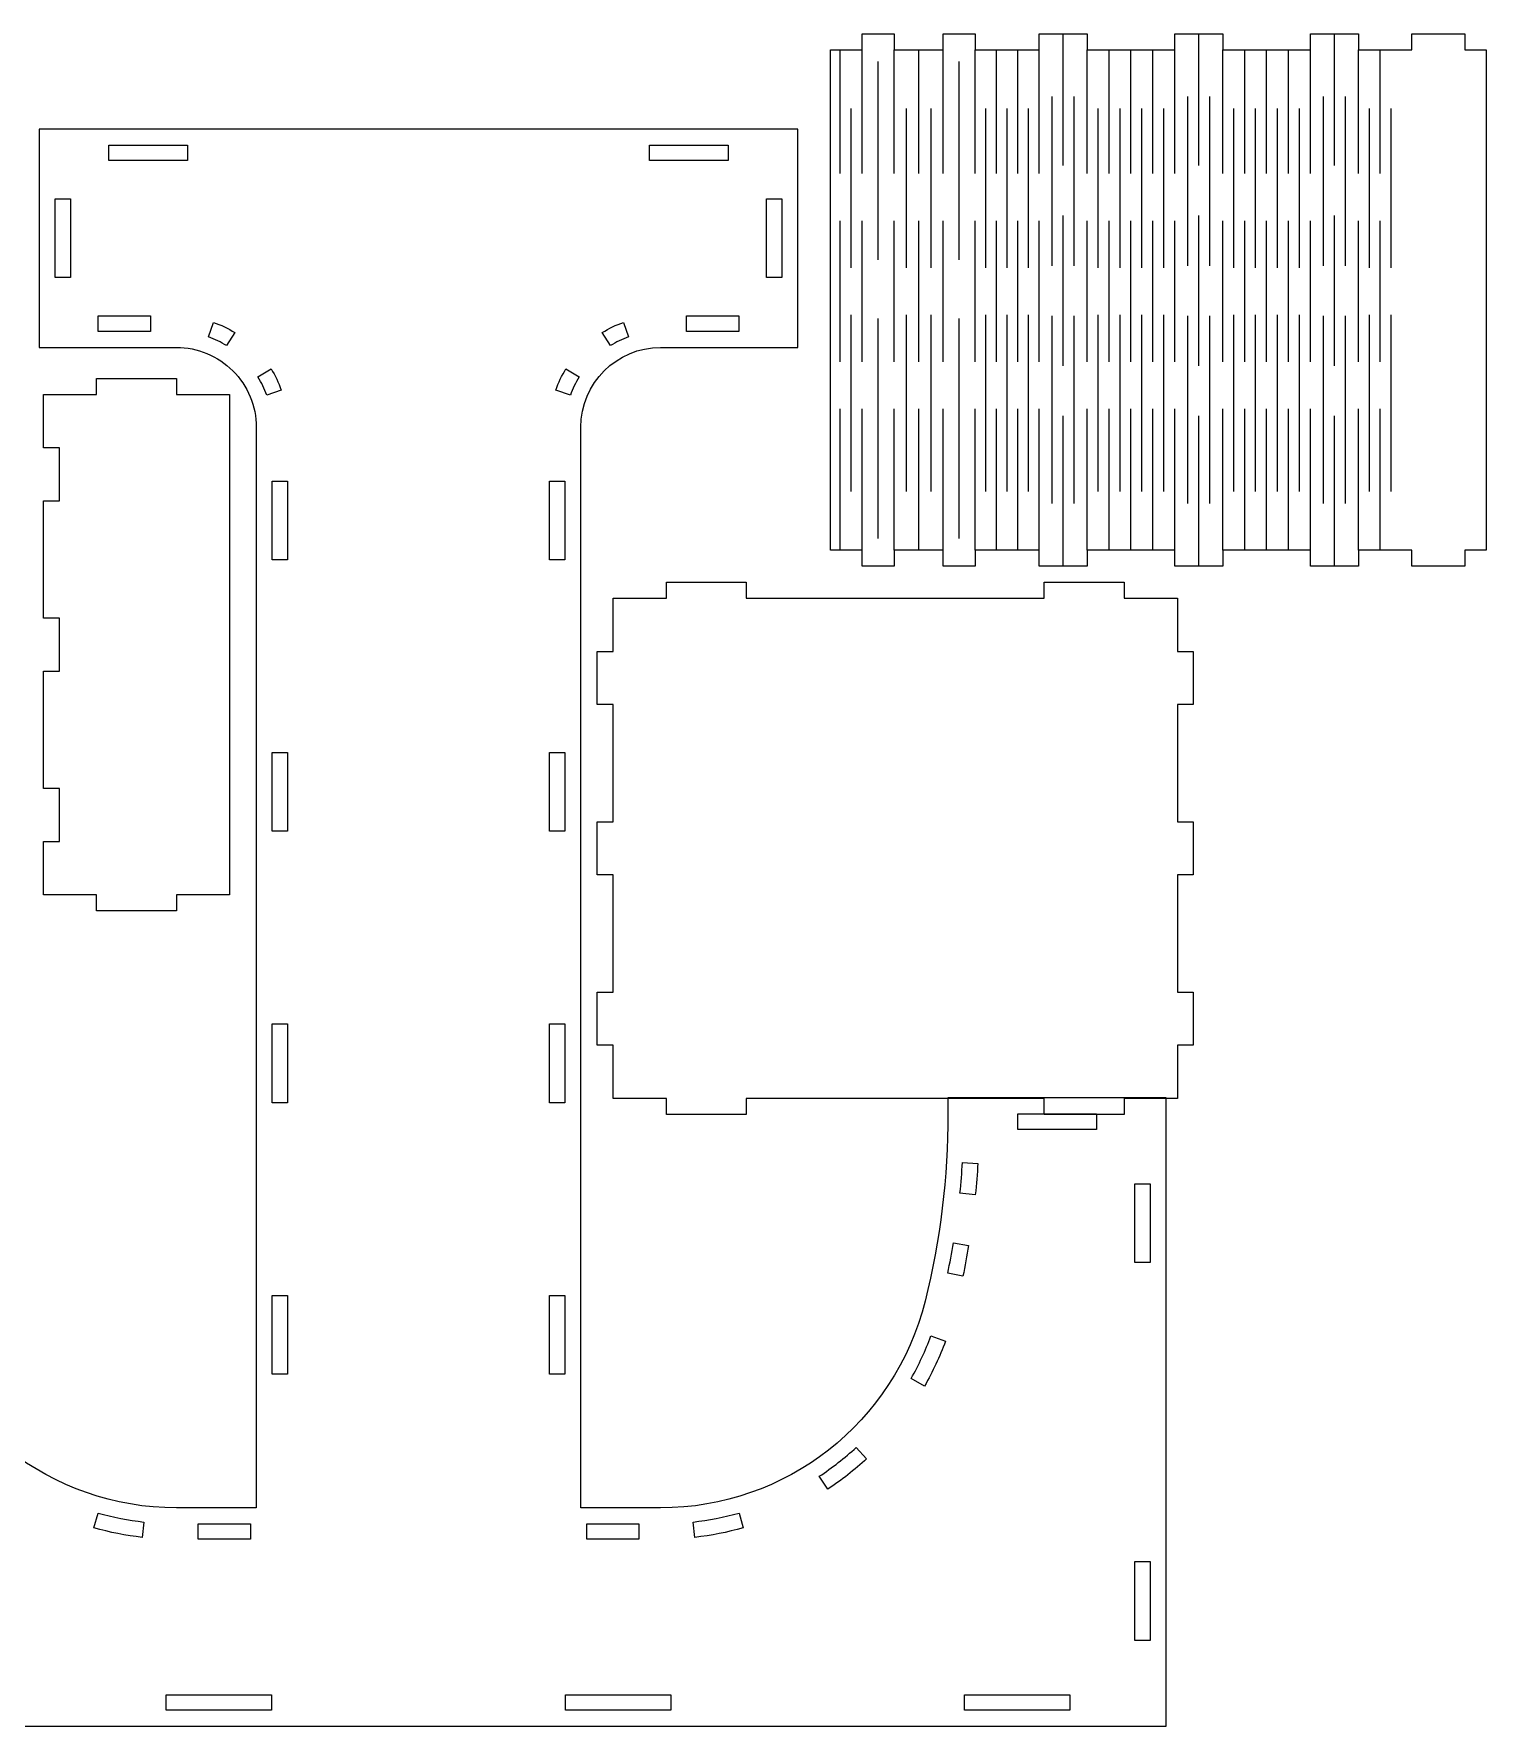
# Model space of a CAD drawing. Header units: millimetres. Extents: x -278 to 278, y -617 to 617.
# Drawn here: x 4.9 to 277.9, y -411.4 to -93.5 of the extents above; entities that cross this region are included whole.
import ezdxf

# ---------------------------------------------------------------- set-up
doc = ezdxf.new("R2010")
doc.units = ezdxf.units.MM
doc.header["$MEASUREMENT"] = 0
doc.layers.add('Camada 1', color=7, linetype='Continuous')

msp = doc.modelspace()

# ---------------------------------------------------------------- linework, layer by layer
at = {"layer": 'Camada 1', "color": 250, "lineweight": 20}
for points, knots in [([(277.8636, -190.4961), (277.8636, -190.4961), (277.8636, -96.4961), (277.8636, -96.4961), (277.8636, -96.4961), (277.8636, -96.4961), (273.8636, -96.4961), (273.8636, -96.4961), (273.8636, -96.4961), (273.8636, -96.4961), (273.8636, -93.4961), (273.8636, -93.4961), (273.8636, -93.4961), (273.8636, -93.4961), (263.8636, -93.4961), (263.8636, -93.4961), (263.8636, -93.4961), (263.8636, -93.4961), (263.8636, -96.4961), (263.8636, -96.4961), (263.8636, -96.4961), (263.8636, -96.4961), (253.855, -96.4961), (253.855, -96.4961), (253.855, -96.4961), (253.855, -96.4961), (253.855, -93.4961), (253.855, -93.4961), (253.855, -93.4961), (253.855, -93.4961), (244.8363, -93.4961), (244.8363, -93.4961), (244.8363, -93.4961), (244.8363, -93.4961), (244.8363, -96.4961), (244.8363, -96.4961), (244.8363, -96.4961), (244.8363, -96.4961), (228.367, -96.4961), (228.367, -96.4961), (228.367, -96.4961), (228.367, -96.4961), (228.367, -93.4961), (228.367, -93.4961), (228.367, -93.4961), (228.367, -93.4961), (219.3483, -93.4961), (219.3483, -93.4961), (219.3483, -93.4961), (219.3483, -93.4961), (219.3483, -96.4961), (219.3483, -96.4961), (219.3483, -96.4961), (219.3483, -96.4961), (202.879, -96.4961), (202.879, -96.4961), (202.879, -96.4961), (202.879, -96.4961), (202.879, -93.4961), (202.879, -93.4961), (202.879, -93.4961), (202.879, -93.4961), (193.8603, -93.4961), (193.8603, -93.4961), (193.8603, -93.4961), (193.8603, -93.4961), (193.8603, -96.4961), (193.8603, -96.4961), (193.8603, -96.4961), (193.8603, -96.4961), (181.8444, -96.4961), (181.8444, -96.4961), (181.8444, -96.4961), (181.8444, -96.4961), (181.8444, -93.4961), (181.8444, -93.4961), (181.8444, -93.4961), (181.8444, -93.4961), (175.8419, -93.4961), (175.8419, -93.4961), (175.8419, -93.4961), (175.8419, -93.4961), (175.8419, -96.4961), (175.8419, -96.4961), (175.8419, -96.4961), (175.8419, -96.4961), (166.6261, -96.4961), (166.6261, -96.4961), (166.6261, -96.4961), (166.6261, -96.4961), (166.6261, -93.4961), (166.6261, -93.4961), (166.6261, -93.4961), (166.6261, -93.4961), (160.6237, -93.4961), (160.6237, -93.4961), (160.6237, -93.4961), (160.6237, -93.4961), (160.6237, -96.4961), (160.6237, -96.4961), (160.6237, -96.4961), (160.6237, -96.4961), (154.6164, -96.4961), (154.6164, -96.4961), (154.6164, -96.4961), (154.6164, -96.4961), (154.6164, -190.4961), (154.6164, -190.4961), (154.6164, -190.4961), (154.6164, -190.4961), (160.6237, -190.4961), (160.6237, -190.4961), (160.6237, -190.4961), (160.6237, -190.4961), (160.6237, -193.4961), (160.6237, -193.4961), (160.6237, -193.4961), (160.6237, -193.4961), (166.6261, -193.4961), (166.6261, -193.4961), (166.6261, -193.4961), (166.6261, -193.4961), (166.6261, -190.4961), (166.6261, -190.4961), (166.6261, -190.4961), (166.6261, -190.4961), (175.8419, -190.4961), (175.8419, -190.4961), (175.8419, -190.4961), (175.8419, -190.4961), (175.8419, -193.4961), (175.8419, -193.4961), (175.8419, -193.4961), (175.8419, -193.4961), (181.8444, -193.4961), (181.8444, -193.4961), (181.8444, -193.4961), (181.8444, -193.4961), (181.8444, -190.4961), (181.8444, -190.4961), (181.8444, -190.4961), (181.8444, -190.4961), (193.8603, -190.4961), (193.8603, -190.4961), (193.8603, -190.4961), (193.8603, -190.4961), (193.8603, -193.4961), (193.8603, -193.4961), (193.8603, -193.4961), (193.8603, -193.4961), (202.879, -193.4961), (202.879, -193.4961), (202.879, -193.4961), (202.879, -193.4961), (202.879, -190.4961), (202.879, -190.4961), (202.879, -190.4961), (202.879, -190.4961), (219.3483, -190.4961), (219.3483, -190.4961), (219.3483, -190.4961), (219.3483, -190.4961), (219.3483, -193.4961), (219.3483, -193.4961), (219.3483, -193.4961), (219.3483, -193.4961), (228.367, -193.4961), (228.367, -193.4961), (228.367, -193.4961), (228.367, -193.4961), (228.367, -190.4961), (228.367, -190.4961), (228.367, -190.4961), (228.367, -190.4961), (244.8363, -190.4961), (244.8363, -190.4961), (244.8363, -190.4961), (244.8363, -190.4961), (244.8363, -193.4961), (244.8363, -193.4961), (244.8363, -193.4961), (244.8363, -193.4961), (253.855, -193.4961), (253.855, -193.4961), (253.855, -193.4961), (253.855, -193.4961), (253.855, -190.4961), (253.855, -190.4961), (253.855, -190.4961), (253.855, -190.4961), (263.8636, -190.4961), (263.8636, -190.4961), (263.8636, -190.4961), (263.8636, -190.4961), (263.8636, -193.4961), (263.8636, -193.4961), (263.8636, -193.4961), (263.8636, -193.4961), (273.8636, -193.4961), (273.8636, -193.4961), (273.8636, -193.4961), (273.8636, -193.4961), (273.8636, -190.4961), (273.8636, -190.4961), (273.8636, -190.4961), (273.8636, -190.4961), (277.8636, -190.4961), (277.8636, -190.4961)], [0, 0, 0, 0, 0.01886792, 0.01886792, 0.01886792, 0.01886792, 0.03773585, 0.03773585, 0.03773585, 0.03773585, 0.05660377, 0.05660377, 0.05660377, 0.05660377, 0.0754717, 0.0754717, 0.0754717, 0.0754717, 0.09433962, 0.09433962, 0.09433962, 0.09433962, 0.11320755, 0.11320755, 0.11320755, 0.11320755, 0.13207547, 0.13207547, 0.13207547, 0.13207547, 0.1509434, 0.1509434, 0.1509434, 0.1509434, 0.16981132, 0.16981132, 0.16981132, 0.16981132, 0.18867925, 0.18867925, 0.18867925, 0.18867925, 0.20754717, 0.20754717, 0.20754717, 0.20754717, 0.22641509, 0.22641509, 0.22641509, 0.22641509, 0.24528302, 0.24528302, 0.24528302, 0.24528302, 0.26415094, 0.26415094, 0.26415094, 0.26415094, 0.28301887, 0.28301887, 0.28301887, 0.28301887, 0.30188679, 0.30188679, 0.30188679, 0.30188679, 0.32075472, 0.32075472, 0.32075472, 0.32075472, 0.33962264, 0.33962264, 0.33962264, 0.33962264, 0.35849057, 0.35849057, 0.35849057, 0.35849057, 0.37735849, 0.37735849, 0.37735849, 0.37735849, 0.39622642, 0.39622642, 0.39622642, 0.39622642, 0.41509434, 0.41509434, 0.41509434, 0.41509434, 0.43396226, 0.43396226, 0.43396226, 0.43396226, 0.45283019, 0.45283019, 0.45283019, 0.45283019, 0.47169811, 0.47169811, 0.47169811, 0.47169811, 0.49056604, 0.49056604, 0.49056604, 0.49056604, 0.50943396, 0.50943396, 0.50943396, 0.50943396, 0.52830189, 0.52830189, 0.52830189, 0.52830189, 0.54716981, 0.54716981, 0.54716981, 0.54716981, 0.56603774, 0.56603774, 0.56603774, 0.56603774, 0.58490566, 0.58490566, 0.58490566, 0.58490566, 0.60377358, 0.60377358, 0.60377358, 0.60377358, 0.62264151, 0.62264151, 0.62264151, 0.62264151, 0.64150943, 0.64150943, 0.64150943, 0.64150943, 0.66037736, 0.66037736, 0.66037736, 0.66037736, 0.67924528, 0.67924528, 0.67924528, 0.67924528, 0.69811321, 0.69811321, 0.69811321, 0.69811321, 0.71698113, 0.71698113, 0.71698113, 0.71698113, 0.73584906, 0.73584906, 0.73584906, 0.73584906, 0.75471698, 0.75471698, 0.75471698, 0.75471698, 0.77358491, 0.77358491, 0.77358491, 0.77358491, 0.79245283, 0.79245283, 0.79245283, 0.79245283, 0.81132075, 0.81132075, 0.81132075, 0.81132075, 0.83018868, 0.83018868, 0.83018868, 0.83018868, 0.8490566, 0.8490566, 0.8490566, 0.8490566, 0.86792453, 0.86792453, 0.86792453, 0.86792453, 0.88679245, 0.88679245, 0.88679245, 0.88679245, 0.90566038, 0.90566038, 0.90566038, 0.90566038, 0.9245283, 0.9245283, 0.9245283, 0.9245283, 0.94339623, 0.94339623, 0.94339623, 0.94339623, 0.96226415, 0.96226415, 0.96226415, 0.96226415, 1, 1, 1, 1]), ([(107.7264, -370.3961), (107.7264, -370.3961), (122.7264, -370.3961), (122.7264, -370.3961), (122.7264, -370.3961), (146.251, -370.3961), (166.7493, -354.3693), (172.4241, -331.5394), (172.4241, -331.5394), (175.28, -320.0501), (176.7264, -308.235), (176.7264, -296.3961), (176.7264, -296.3961), (176.7264, -296.3961), (176.7264, -293.3961), (176.7264, -293.3961), (176.7264, -293.3961), (176.7264, -293.3961), (217.7264, -293.3961), (217.7264, -293.3961), (217.7264, -293.3961), (217.7264, -293.3961), (217.7264, -411.3961), (217.7264, -411.3961), (217.7264, -411.3961), (217.7264, -411.3961), (-63.2736, -411.3961), (-63.2736, -411.3961), (-63.2736, -411.3961), (-63.2736, -411.3961), (-63.2736, -293.3961), (-63.2736, -293.3961), (-63.2736, -293.3961), (-63.2736, -293.3961), (-22.2736, -293.3961), (-22.2736, -293.3961), (-22.2736, -293.3961), (-22.2736, -293.3961), (-22.2736, -296.3961), (-22.2736, -296.3961), (-22.2736, -296.3961), (-22.2736, -308.235), (-20.8272, -320.0501), (-17.9713, -331.5394), (-17.9713, -331.5394), (-12.2965, -354.3693), (8.2018, -370.3961), (31.7264, -370.3961), (31.7264, -370.3961), (31.7264, -370.3961), (46.7264, -370.3961), (46.7264, -370.3961), (46.7264, -370.3961), (46.7264, -370.3961), (46.7264, -167.3961), (46.7264, -167.3961), (46.7264, -167.3961), (46.7264, -163.418), (45.1459, -159.6025), (42.333, -156.7895), (42.333, -156.7895), (39.52, -153.9766), (35.7045, -152.3961), (31.7264, -152.3961), (31.7264, -152.3961), (31.7264, -152.3961), (5.9364, -152.3961), (5.9364, -152.3961), (5.9364, -152.3961), (5.9364, -152.3961), (5.9364, -111.3961), (5.9364, -111.3961), (5.9364, -111.3961), (5.9364, -111.3961), (148.5164, -111.3961), (148.5164, -111.3961), (148.5164, -111.3961), (148.5164, -111.3961), (148.5164, -152.3961), (148.5164, -152.3961), (148.5164, -152.3961), (148.5164, -152.3961), (122.7264, -152.3961), (122.7264, -152.3961), (122.7264, -152.3961), (114.4412, -152.3961), (107.7264, -159.1108), (107.7264, -167.396), (107.7264, -167.396), (107.7264, -167.396), (107.7264, -370.3961), (107.7264, -370.3961)], [0, 0, 0, 0, 0.04166667, 0.04166667, 0.04166667, 0.04166667, 0.08333333, 0.08333333, 0.08333333, 0.08333333, 0.125, 0.125, 0.125, 0.125, 0.16666667, 0.16666667, 0.16666667, 0.16666667, 0.20833333, 0.20833333, 0.20833333, 0.20833333, 0.25, 0.25, 0.25, 0.25, 0.29166667, 0.29166667, 0.29166667, 0.29166667, 0.33333333, 0.33333333, 0.33333333, 0.33333333, 0.375, 0.375, 0.375, 0.375, 0.41666667, 0.41666667, 0.41666667, 0.41666667, 0.45833333, 0.45833333, 0.45833333, 0.45833333, 0.5, 0.5, 0.5, 0.5, 0.54166667, 0.54166667, 0.54166667, 0.54166667, 0.58333333, 0.58333333, 0.58333333, 0.58333333, 0.625, 0.625, 0.625, 0.625, 0.66666667, 0.66666667, 0.66666667, 0.66666667, 0.70833333, 0.70833333, 0.70833333, 0.70833333, 0.75, 0.75, 0.75, 0.75, 0.79166667, 0.79166667, 0.79166667, 0.79166667, 0.83333333, 0.83333333, 0.83333333, 0.83333333, 0.875, 0.875, 0.875, 0.875, 0.91666667, 0.91666667, 0.91666667, 0.91666667, 1, 1, 1, 1]), ([(19.0364, -114.3961), (19.0364, -114.3961), (19.0364, -117.2961), (19.0364, -117.2961), (19.0364, -117.2961), (19.0364, -117.2961), (33.8364, -117.2961), (33.8364, -117.2961), (33.8364, -117.2961), (33.8364, -117.2961), (33.8364, -114.3961), (33.8364, -114.3961), (33.8364, -114.3961), (33.8364, -114.3961), (19.0364, -114.3961), (19.0364, -114.3961)], [0, 0, 0, 0, 0.2, 0.2, 0.2, 0.2, 0.4, 0.4, 0.4, 0.4, 0.6, 0.6, 0.6, 0.6, 1, 1, 1, 1]), ([(120.6164, -114.3961), (120.6164, -114.3961), (120.6164, -117.2961), (120.6164, -117.2961), (120.6164, -117.2961), (120.6164, -117.2961), (135.4164, -117.2961), (135.4164, -117.2961), (135.4164, -117.2961), (135.4164, -117.2961), (135.4164, -114.3961), (135.4164, -114.3961), (135.4164, -114.3961), (135.4164, -114.3961), (120.6164, -114.3961), (120.6164, -114.3961)], [0, 0, 0, 0, 0.2, 0.2, 0.2, 0.2, 0.4, 0.4, 0.4, 0.4, 0.6, 0.6, 0.6, 0.6, 1, 1, 1, 1]), ([(11.8364, -139.2961), (11.8364, -139.2961), (11.8364, -124.4961), (11.8364, -124.4961), (11.8364, -124.4961), (11.8364, -124.4961), (8.9364, -124.4961), (8.9364, -124.4961), (8.9364, -124.4961), (8.9364, -124.4961), (8.9364, -139.2961), (8.9364, -139.2961), (8.9364, -139.2961), (8.9364, -139.2961), (11.8364, -139.2961), (11.8364, -139.2961)], [0, 0, 0, 0, 0.2, 0.2, 0.2, 0.2, 0.4, 0.4, 0.4, 0.4, 0.6, 0.6, 0.6, 0.6, 1, 1, 1, 1]), ([(145.5164, -124.4961), (145.5164, -124.4961), (142.6164, -124.4961), (142.6164, -124.4961), (142.6164, -124.4961), (142.6164, -124.4961), (142.6164, -139.2961), (142.6164, -139.2961), (142.6164, -139.2961), (142.6164, -139.2961), (145.5164, -139.2961), (145.5164, -139.2961), (145.5164, -139.2961), (145.5164, -139.2961), (145.5164, -124.4961), (145.5164, -124.4961)], [0, 0, 0, 0, 0.2, 0.2, 0.2, 0.2, 0.4, 0.4, 0.4, 0.4, 0.6, 0.6, 0.6, 0.6, 1, 1, 1, 1]), ([(26.841, -149.3961), (26.841, -149.3961), (26.841, -146.4961), (26.841, -146.4961), (26.841, -146.4961), (26.841, -146.4961), (17.041, -146.4961), (17.041, -146.4961), (17.041, -146.4961), (17.041, -146.4961), (17.041, -149.3961), (17.041, -149.3961), (17.041, -149.3961), (17.041, -149.3961), (26.841, -149.3961), (26.841, -149.3961)], [0, 0, 0, 0, 0.2, 0.2, 0.2, 0.2, 0.4, 0.4, 0.4, 0.4, 0.6, 0.6, 0.6, 0.6, 1, 1, 1, 1]), ([(41.1657, -152.0697), (41.1657, -152.0697), (42.7003, -149.6089), (42.7003, -149.6089), (42.7003, -149.6089), (41.4362, -148.829), (40.0905, -148.1852), (38.69, -147.6903), (38.69, -147.6903), (38.69, -147.6903), (37.7368, -150.4295), (37.7368, -150.4295), (37.7368, -150.4295), (38.9328, -150.8532), (40.0824, -151.4026), (41.1657, -152.0697)], [0, 0, 0, 0, 0.2, 0.2, 0.2, 0.2, 0.4, 0.4, 0.4, 0.4, 0.6, 0.6, 0.6, 0.6, 1, 1, 1, 1]), ([(116.7147, -150.4258), (116.7147, -150.4258), (115.7628, -147.6903), (115.7628, -147.6903), (115.7628, -147.6903), (114.3623, -148.1852), (113.0166, -148.829), (111.7525, -149.6089), (111.7525, -149.6089), (111.7525, -149.6089), (113.2863, -152.0685), (113.2863, -152.0685), (113.2863, -152.0685), (114.3595, -151.4062), (115.5075, -150.8535), (116.7147, -150.4258)], [0, 0, 0, 0, 0.2, 0.2, 0.2, 0.2, 0.4, 0.4, 0.4, 0.4, 0.6, 0.6, 0.6, 0.6, 1, 1, 1, 1]), ([(137.4118, -149.3961), (137.4118, -149.3961), (137.4118, -146.4961), (137.4118, -146.4961), (137.4118, -146.4961), (137.4118, -146.4961), (127.6118, -146.4961), (127.6118, -146.4961), (127.6118, -146.4961), (127.6118, -146.4961), (127.6118, -149.3961), (127.6118, -149.3961), (127.6118, -149.3961), (127.6118, -149.3961), (137.4118, -149.3961), (137.4118, -149.3961)], [0, 0, 0, 0, 0.2, 0.2, 0.2, 0.2, 0.4, 0.4, 0.4, 0.4, 0.6, 0.6, 0.6, 0.6, 1, 1, 1, 1]), ([(6.731, -255.2323), (6.731, -255.2323), (16.731, -255.2323), (16.731, -255.2323), (16.731, -255.2323), (16.731, -255.2323), (16.731, -258.2323), (16.731, -258.2323), (16.731, -258.2323), (16.731, -258.2323), (31.731, -258.2323), (31.731, -258.2323), (31.731, -258.2323), (31.731, -258.2323), (31.731, -255.2323), (31.731, -255.2323), (31.731, -255.2323), (31.731, -255.2323), (41.731, -255.2323), (41.731, -255.2323), (41.731, -255.2323), (41.731, -224.0012), (41.731, -192.4634), (41.731, -161.2323), (41.731, -161.2323), (41.731, -161.2323), (31.731, -161.2323), (31.731, -161.2323), (31.731, -161.2323), (31.731, -161.2323), (31.731, -158.2323), (31.731, -158.2323), (31.731, -158.2323), (31.731, -158.2323), (16.731, -158.2323), (16.731, -158.2323), (16.731, -158.2323), (16.731, -158.2323), (16.731, -161.2323), (16.731, -161.2323), (16.731, -161.2323), (16.731, -161.2323), (6.731, -161.2323), (6.731, -161.2323), (6.731, -161.2323), (6.731, -161.2323), (6.731, -171.2323), (6.731, -171.2323), (6.731, -171.2323), (6.731, -171.2323), (9.731, -171.2323), (9.731, -171.2323), (9.731, -171.2323), (9.731, -171.2323), (9.731, -181.2323), (9.731, -181.2323), (9.731, -181.2323), (9.731, -181.2323), (6.731, -181.2323), (6.731, -181.2323), (6.731, -181.2323), (6.731, -181.2323), (6.731, -203.2323), (6.731, -203.2323), (6.731, -203.2323), (6.731, -203.2323), (9.731, -203.2323), (9.731, -203.2323), (9.731, -203.2323), (9.731, -203.2323), (9.731, -213.2323), (9.731, -213.2323), (9.731, -213.2323), (9.731, -213.2323), (6.731, -213.2323), (6.731, -213.2323), (6.731, -213.2323), (6.731, -213.2323), (6.731, -235.2323), (6.731, -235.2323), (6.731, -235.2323), (6.731, -235.2323), (9.731, -235.2323), (9.731, -235.2323), (9.731, -235.2323), (9.731, -235.2323), (9.731, -245.2323), (9.731, -245.2323), (9.731, -245.2323), (9.731, -245.2323), (6.731, -245.2323), (6.731, -245.2323), (6.731, -245.2323), (6.731, -245.2323), (6.731, -255.2323), (6.731, -255.2323)], [0, 0, 0, 0, 0.04, 0.04, 0.04, 0.04, 0.08, 0.08, 0.08, 0.08, 0.12, 0.12, 0.12, 0.12, 0.16, 0.16, 0.16, 0.16, 0.2, 0.2, 0.2, 0.2, 0.24, 0.24, 0.24, 0.24, 0.28, 0.28, 0.28, 0.28, 0.32, 0.32, 0.32, 0.32, 0.36, 0.36, 0.36, 0.36, 0.4, 0.4, 0.4, 0.4, 0.44, 0.44, 0.44, 0.44, 0.48, 0.48, 0.48, 0.48, 0.52, 0.52, 0.52, 0.52, 0.56, 0.56, 0.56, 0.56, 0.6, 0.6, 0.6, 0.6, 0.64, 0.64, 0.64, 0.64, 0.68, 0.68, 0.68, 0.68, 0.72, 0.72, 0.72, 0.72, 0.76, 0.76, 0.76, 0.76, 0.8, 0.8, 0.8, 0.8, 0.84, 0.84, 0.84, 0.84, 0.88, 0.88, 0.88, 0.88, 0.92, 0.92, 0.92, 0.92, 1, 1, 1, 1]), ([(48.693, -161.3857), (48.693, -161.3857), (51.4322, -160.4325), (51.4322, -160.4325), (51.4322, -160.4325), (50.9373, -159.032), (50.2935, -157.6863), (49.5136, -156.4222), (49.5136, -156.4222), (49.5136, -156.4222), (47.0528, -157.9568), (47.0528, -157.9568), (47.0528, -157.9568), (47.7199, -159.0401), (48.2693, -160.1897), (48.693, -161.3857)], [0, 0, 0, 0, 0.2, 0.2, 0.2, 0.2, 0.4, 0.4, 0.4, 0.4, 0.6, 0.6, 0.6, 0.6, 1, 1, 1, 1]), ([(107.3988, -157.956), (107.3988, -157.956), (104.9392, -156.4222), (104.9392, -156.4222), (104.9392, -156.4222), (104.1593, -157.6863), (103.5155, -159.032), (103.0206, -160.4325), (103.0206, -160.4325), (103.0206, -160.4325), (105.7562, -161.3845), (105.7562, -161.3845), (105.7562, -161.3845), (106.1841, -160.1774), (106.7364, -159.0291), (107.3988, -157.956)], [0, 0, 0, 0, 0.2, 0.2, 0.2, 0.2, 0.4, 0.4, 0.4, 0.4, 0.6, 0.6, 0.6, 0.6, 1, 1, 1, 1]), ([(49.7264, -192.2961), (49.7264, -192.2961), (52.6264, -192.2961), (52.6264, -192.2961), (52.6264, -192.2961), (52.6264, -192.2961), (52.6264, -177.4961), (52.6264, -177.4961), (52.6264, -177.4961), (52.6264, -177.4961), (49.7264, -177.4961), (49.7264, -177.4961), (49.7264, -177.4961), (49.7264, -177.4961), (49.7264, -192.2961), (49.7264, -192.2961)], [0, 0, 0, 0, 0.2, 0.2, 0.2, 0.2, 0.4, 0.4, 0.4, 0.4, 0.6, 0.6, 0.6, 0.6, 1, 1, 1, 1]), ([(104.7264, -177.4961), (104.7264, -177.4961), (101.8264, -177.4961), (101.8264, -177.4961), (101.8264, -177.4961), (101.8264, -177.4961), (101.8264, -192.2961), (101.8264, -192.2961), (101.8264, -192.2961), (101.8264, -192.2961), (104.7264, -192.2961), (104.7264, -192.2961), (104.7264, -192.2961), (104.7264, -192.2961), (104.7264, -177.4961), (104.7264, -177.4961)], [0, 0, 0, 0, 0.2, 0.2, 0.2, 0.2, 0.4, 0.4, 0.4, 0.4, 0.6, 0.6, 0.6, 0.6, 1, 1, 1, 1]), ([(219.8264, -273.4961), (219.8264, -273.4961), (219.8264, -251.4961), (219.8264, -251.4961), (219.8264, -251.4961), (219.8264, -251.4961), (222.8264, -251.4961), (222.8264, -251.4961), (222.8264, -251.4961), (222.8264, -251.4961), (222.8264, -241.4961), (222.8264, -241.4961), (222.8264, -241.4961), (222.8264, -241.4961), (219.8264, -241.4961), (219.8264, -241.4961), (219.8264, -241.4961), (219.8264, -241.4961), (219.8264, -219.4961), (219.8264, -219.4961), (219.8264, -219.4961), (219.8264, -219.4961), (222.8264, -219.4961), (222.8264, -219.4961), (222.8264, -219.4961), (222.8264, -219.4961), (222.8264, -209.4961), (222.8264, -209.4961), (222.8264, -209.4961), (222.8264, -209.4961), (219.8264, -209.4961), (219.8264, -209.4961), (219.8264, -209.4961), (219.8264, -209.4961), (219.8264, -199.4961), (219.8264, -199.4961), (219.8264, -199.4961), (219.8264, -199.4961), (209.8264, -199.4961), (209.8264, -199.4961), (209.8264, -199.4961), (209.8264, -199.4961), (209.8264, -196.4961), (209.8264, -196.4961), (209.8264, -196.4961), (209.8264, -196.4961), (194.8264, -196.4961), (194.8264, -196.4961), (194.8264, -196.4961), (194.8264, -196.4961), (194.8264, -199.4961), (194.8264, -199.4961), (194.8264, -199.4961), (194.8264, -199.4961), (138.8264, -199.4961), (138.8264, -199.4961), (138.8264, -199.4961), (138.8264, -199.4961), (138.8264, -196.4961), (138.8264, -196.4961), (138.8264, -196.4961), (138.8264, -196.4961), (123.8264, -196.4961), (123.8264, -196.4961), (123.8264, -196.4961), (123.8264, -196.4961), (123.8264, -199.4961), (123.8264, -199.4961), (123.8264, -199.4961), (123.8264, -199.4961), (113.8264, -199.4961), (113.8264, -199.4961), (113.8264, -199.4961), (113.8264, -199.4961), (113.8264, -209.4961), (113.8264, -209.4961), (113.8264, -209.4961), (113.8264, -209.4961), (110.8264, -209.4961), (110.8264, -209.4961), (110.8264, -209.4961), (110.8264, -209.4961), (110.8264, -219.4961), (110.8264, -219.4961), (110.8264, -219.4961), (110.8264, -219.4961), (113.8264, -219.4961), (113.8264, -219.4961), (113.8264, -219.4961), (113.8264, -219.4961), (113.8264, -241.4961), (113.8264, -241.4961), (113.8264, -241.4961), (113.8264, -241.4961), (110.8264, -241.4961), (110.8264, -241.4961), (110.8264, -241.4961), (110.8264, -241.4961), (110.8264, -251.4961), (110.8264, -251.4961), (110.8264, -251.4961), (110.8264, -251.4961), (113.8264, -251.4961), (113.8264, -251.4961), (113.8264, -251.4961), (113.8264, -251.4961), (113.8264, -273.4961), (113.8264, -273.4961), (113.8264, -273.4961), (113.8264, -273.4961), (110.8264, -273.4961), (110.8264, -273.4961), (110.8264, -273.4961), (110.8264, -273.4961), (110.8264, -283.4961), (110.8264, -283.4961), (110.8264, -283.4961), (110.8264, -283.4961), (113.8264, -283.4961), (113.8264, -283.4961), (113.8264, -283.4961), (113.8264, -283.4961), (113.8264, -293.4961), (113.8264, -293.4961), (113.8264, -293.4961), (113.8264, -293.4961), (123.8264, -293.4961), (123.8264, -293.4961), (123.8264, -293.4961), (123.8264, -293.4961), (123.8264, -296.4961), (123.8264, -296.4961), (123.8264, -296.4961), (123.8264, -296.4961), (138.8264, -296.4961), (138.8264, -296.4961), (138.8264, -296.4961), (138.8264, -296.4961), (138.8264, -293.4961), (138.8264, -293.4961), (138.8264, -293.4961), (138.8264, -293.4961), (194.8264, -293.4961), (194.8264, -293.4961), (194.8264, -293.4961), (194.8264, -293.4961), (194.8264, -296.4961), (194.8264, -296.4961), (194.8264, -296.4961), (194.8264, -296.4961), (209.8264, -296.4961), (209.8264, -296.4961), (209.8264, -296.4961), (209.8264, -296.4961), (209.8264, -293.4961), (209.8264, -293.4961), (209.8264, -293.4961), (209.8264, -293.4961), (219.8264, -293.4961), (219.8264, -293.4961), (219.8264, -293.4961), (219.8264, -293.4961), (219.8264, -283.4961), (219.8264, -283.4961), (219.8264, -283.4961), (219.8264, -283.4961), (222.8264, -283.4961), (222.8264, -283.4961), (222.8264, -283.4961), (222.8264, -283.4961), (222.8264, -273.4961), (222.8264, -273.4961), (222.8264, -273.4961), (222.8264, -273.4961), (219.8264, -273.4961), (219.8264, -273.4961)], [0, 0, 0, 0, 0.02222222, 0.02222222, 0.02222222, 0.02222222, 0.04444444, 0.04444444, 0.04444444, 0.04444444, 0.06666667, 0.06666667, 0.06666667, 0.06666667, 0.08888889, 0.08888889, 0.08888889, 0.08888889, 0.11111111, 0.11111111, 0.11111111, 0.11111111, 0.13333333, 0.13333333, 0.13333333, 0.13333333, 0.15555556, 0.15555556, 0.15555556, 0.15555556, 0.17777778, 0.17777778, 0.17777778, 0.17777778, 0.2, 0.2, 0.2, 0.2, 0.22222222, 0.22222222, 0.22222222, 0.22222222, 0.24444444, 0.24444444, 0.24444444, 0.24444444, 0.26666667, 0.26666667, 0.26666667, 0.26666667, 0.28888889, 0.28888889, 0.28888889, 0.28888889, 0.31111111, 0.31111111, 0.31111111, 0.31111111, 0.33333333, 0.33333333, 0.33333333, 0.33333333, 0.35555556, 0.35555556, 0.35555556, 0.35555556, 0.37777778, 0.37777778, 0.37777778, 0.37777778, 0.4, 0.4, 0.4, 0.4, 0.42222222, 0.42222222, 0.42222222, 0.42222222, 0.44444444, 0.44444444, 0.44444444, 0.44444444, 0.46666667, 0.46666667, 0.46666667, 0.46666667, 0.48888889, 0.48888889, 0.48888889, 0.48888889, 0.51111111, 0.51111111, 0.51111111, 0.51111111, 0.53333333, 0.53333333, 0.53333333, 0.53333333, 0.55555556, 0.55555556, 0.55555556, 0.55555556, 0.57777778, 0.57777778, 0.57777778, 0.57777778, 0.6, 0.6, 0.6, 0.6, 0.62222222, 0.62222222, 0.62222222, 0.62222222, 0.64444444, 0.64444444, 0.64444444, 0.64444444, 0.66666667, 0.66666667, 0.66666667, 0.66666667, 0.68888889, 0.68888889, 0.68888889, 0.68888889, 0.71111111, 0.71111111, 0.71111111, 0.71111111, 0.73333333, 0.73333333, 0.73333333, 0.73333333, 0.75555556, 0.75555556, 0.75555556, 0.75555556, 0.77777778, 0.77777778, 0.77777778, 0.77777778, 0.8, 0.8, 0.8, 0.8, 0.82222222, 0.82222222, 0.82222222, 0.82222222, 0.84444444, 0.84444444, 0.84444444, 0.84444444, 0.86666667, 0.86666667, 0.86666667, 0.86666667, 0.88888889, 0.88888889, 0.88888889, 0.88888889, 0.91111111, 0.91111111, 0.91111111, 0.91111111, 0.93333333, 0.93333333, 0.93333333, 0.93333333, 0.95555556, 0.95555556, 0.95555556, 0.95555556, 1, 1, 1, 1]), ([(49.7264, -243.2961), (49.7264, -243.2961), (52.6264, -243.2961), (52.6264, -243.2961), (52.6264, -243.2961), (52.6264, -243.2961), (52.6264, -228.4961), (52.6264, -228.4961), (52.6264, -228.4961), (52.6264, -228.4961), (49.7264, -228.4961), (49.7264, -228.4961), (49.7264, -228.4961), (49.7264, -228.4961), (49.7264, -243.2961), (49.7264, -243.2961)], [0, 0, 0, 0, 0.2, 0.2, 0.2, 0.2, 0.4, 0.4, 0.4, 0.4, 0.6, 0.6, 0.6, 0.6, 1, 1, 1, 1]), ([(104.7264, -228.4961), (104.7264, -228.4961), (101.8264, -228.4961), (101.8264, -228.4961), (101.8264, -228.4961), (101.8264, -228.4961), (101.8264, -243.2961), (101.8264, -243.2961), (101.8264, -243.2961), (101.8264, -243.2961), (104.7264, -243.2961), (104.7264, -243.2961), (104.7264, -243.2961), (104.7264, -243.2961), (104.7264, -228.4961), (104.7264, -228.4961)], [0, 0, 0, 0, 0.2, 0.2, 0.2, 0.2, 0.4, 0.4, 0.4, 0.4, 0.6, 0.6, 0.6, 0.6, 1, 1, 1, 1]), ([(49.7264, -294.2961), (49.7264, -294.2961), (52.6264, -294.2961), (52.6264, -294.2961), (52.6264, -294.2961), (52.6264, -294.2961), (52.6264, -279.4961), (52.6264, -279.4961), (52.6264, -279.4961), (52.6264, -279.4961), (49.7264, -279.4961), (49.7264, -279.4961), (49.7264, -279.4961), (49.7264, -279.4961), (49.7264, -294.2961), (49.7264, -294.2961)], [0, 0, 0, 0, 0.2, 0.2, 0.2, 0.2, 0.4, 0.4, 0.4, 0.4, 0.6, 0.6, 0.6, 0.6, 1, 1, 1, 1]), ([(104.7264, -279.4961), (104.7264, -279.4961), (101.8264, -279.4961), (101.8264, -279.4961), (101.8264, -279.4961), (101.8264, -279.4961), (101.8264, -294.2961), (101.8264, -294.2961), (101.8264, -294.2961), (101.8264, -294.2961), (104.7264, -294.2961), (104.7264, -294.2961), (104.7264, -294.2961), (104.7264, -294.2961), (104.7264, -279.4961), (104.7264, -279.4961)], [0, 0, 0, 0, 0.2, 0.2, 0.2, 0.2, 0.4, 0.4, 0.4, 0.4, 0.6, 0.6, 0.6, 0.6, 1, 1, 1, 1]), ([(189.8264, -296.3961), (189.8264, -296.3961), (189.8264, -299.2961), (189.8264, -299.2961), (189.8264, -299.2961), (189.8264, -299.2961), (204.6264, -299.2961), (204.6264, -299.2961), (204.6264, -299.2961), (204.6264, -299.2961), (204.6264, -296.3961), (204.6264, -296.3961), (204.6264, -296.3961), (204.6264, -296.3961), (189.8264, -296.3961), (189.8264, -296.3961)], [0, 0, 0, 0, 0.2, 0.2, 0.2, 0.2, 0.4, 0.4, 0.4, 0.4, 0.6, 0.6, 0.6, 0.6, 1, 1, 1, 1]), ([(178.9796, -311.277), (178.9796, -311.277), (181.8651, -311.5692), (181.8651, -311.5692), (181.8651, -311.5692), (182.0625, -309.6067), (182.2216, -307.6402), (182.3424, -305.6715), (182.3424, -305.6715), (182.3424, -305.6715), (179.4476, -305.4959), (179.4476, -305.4959), (179.4476, -305.4959), (179.3292, -307.4261), (179.1731, -309.3536), (178.9796, -311.277)], [0, 0, 0, 0, 0.2, 0.2, 0.2, 0.2, 0.4, 0.4, 0.4, 0.4, 0.6, 0.6, 0.6, 0.6, 1, 1, 1, 1]), ([(214.7264, -309.4961), (214.7264, -309.4961), (211.8264, -309.4961), (211.8264, -309.4961), (211.8264, -309.4961), (211.8264, -309.4961), (211.8264, -324.2961), (211.8264, -324.2961), (211.8264, -324.2961), (211.8264, -324.2961), (214.7264, -324.2961), (214.7264, -324.2961), (214.7264, -324.2961), (214.7264, -324.2961), (214.7264, -309.4961), (214.7264, -309.4961)], [0, 0, 0, 0, 0.2, 0.2, 0.2, 0.2, 0.4, 0.4, 0.4, 0.4, 0.6, 0.6, 0.6, 0.6, 1, 1, 1, 1]), ([(176.686, -326.3095), (176.686, -326.3095), (179.5265, -326.8949), (179.5265, -326.8949), (179.5265, -326.8949), (179.9234, -324.9628), (180.2825, -323.0229), (180.6037, -321.0768), (180.6037, -321.0768), (180.6037, -321.0768), (177.742, -320.6065), (177.742, -320.6065), (177.742, -320.6065), (177.4272, -322.5137), (177.0751, -324.415), (176.686, -326.3095)], [0, 0, 0, 0, 0.2, 0.2, 0.2, 0.2, 0.4, 0.4, 0.4, 0.4, 0.6, 0.6, 0.6, 0.6, 1, 1, 1, 1]), ([(49.7264, -345.2961), (49.7264, -345.2961), (52.6264, -345.2961), (52.6264, -345.2961), (52.6264, -345.2961), (52.6264, -345.2961), (52.6264, -330.4961), (52.6264, -330.4961), (52.6264, -330.4961), (52.6264, -330.4961), (49.7264, -330.4961), (49.7264, -330.4961), (49.7264, -330.4961), (49.7264, -330.4961), (49.7264, -345.2961), (49.7264, -345.2961)], [0, 0, 0, 0, 0.2, 0.2, 0.2, 0.2, 0.4, 0.4, 0.4, 0.4, 0.6, 0.6, 0.6, 0.6, 1, 1, 1, 1]), ([(104.7264, -330.4961), (104.7264, -330.4961), (101.8264, -330.4961), (101.8264, -330.4961), (101.8264, -330.4961), (101.8264, -330.4961), (101.8264, -345.2961), (101.8264, -345.2961), (101.8264, -345.2961), (101.8264, -345.2961), (104.7264, -345.2961), (104.7264, -345.2961), (104.7264, -345.2961), (104.7264, -345.2961), (104.7264, -330.4961), (104.7264, -330.4961)], [0, 0, 0, 0, 0.2, 0.2, 0.2, 0.2, 0.4, 0.4, 0.4, 0.4, 0.6, 0.6, 0.6, 0.6, 1, 1, 1, 1]), ([(169.8091, -346.0649), (169.8091, -346.0649), (172.3207, -347.505), (172.3207, -347.505), (172.3207, -347.505), (173.8568, -344.8146), (175.173, -342.0006), (176.2531, -339.097), (176.2531, -339.097), (176.2531, -339.097), (173.5332, -338.0906), (173.5332, -338.0906), (173.5332, -338.0906), (172.4998, -340.8722), (171.2522, -343.5368), (169.8091, -346.0649)], [0, 0, 0, 0, 0.2, 0.2, 0.2, 0.2, 0.4, 0.4, 0.4, 0.4, 0.6, 0.6, 0.6, 0.6, 1, 1, 1, 1]), ([(152.5402, -364.4619), (152.5402, -364.4619), (154.1303, -366.8867), (154.1303, -366.8867), (154.1303, -366.8867), (156.7179, -365.1831), (159.1653, -363.2696), (161.4427, -361.1694), (161.4427, -361.1694), (161.4427, -361.1694), (159.4733, -359.0412), (159.4733, -359.0412), (159.4733, -359.0412), (157.3127, -361.0323), (154.9937, -362.8455), (152.5402, -364.4619)], [0, 0, 0, 0, 0.2, 0.2, 0.2, 0.2, 0.4, 0.4, 0.4, 0.4, 0.6, 0.6, 0.6, 0.6, 1, 1, 1, 1]), ([(16.9991, -371.3623), (16.9991, -371.3623), (16.2075, -374.1472), (16.2075, -374.1472), (16.2075, -374.1472), (19.1889, -374.989), (22.2374, -375.5874), (25.3158, -375.9352), (25.3158, -375.9352), (25.3158, -375.9352), (25.6363, -373.0528), (25.6363, -373.0528), (25.6363, -373.0528), (22.6876, -372.7209), (19.8007, -372.153), (16.9991, -371.3623)], [0, 0, 0, 0, 0.2, 0.2, 0.2, 0.2, 0.4, 0.4, 0.4, 0.4, 0.6, 0.6, 0.6, 0.6, 1, 1, 1, 1]), ([(128.8165, -373.0528), (128.8165, -373.0528), (129.137, -375.9352), (129.137, -375.9352), (129.137, -375.9352), (132.2154, -375.5874), (135.2639, -374.989), (138.2453, -374.1472), (138.2453, -374.1472), (138.2453, -374.1472), (137.4537, -371.3623), (137.4537, -371.3623), (137.4537, -371.3623), (134.652, -372.1529), (131.7653, -372.721), (128.8165, -373.0528)], [0, 0, 0, 0, 0.2, 0.2, 0.2, 0.2, 0.4, 0.4, 0.4, 0.4, 0.6, 0.6, 0.6, 0.6, 1, 1, 1, 1]), ([(35.8264, -373.3961), (35.8264, -373.3961), (35.8264, -376.2961), (35.8264, -376.2961), (35.8264, -376.2961), (35.8264, -376.2961), (45.6264, -376.2961), (45.6264, -376.2961), (45.6264, -376.2961), (45.6264, -376.2961), (45.6264, -373.3961), (45.6264, -373.3961), (45.6264, -373.3961), (45.6264, -373.3961), (35.8264, -373.3961), (35.8264, -373.3961)], [0, 0, 0, 0, 0.2, 0.2, 0.2, 0.2, 0.4, 0.4, 0.4, 0.4, 0.6, 0.6, 0.6, 0.6, 1, 1, 1, 1]), ([(108.8264, -373.3961), (108.8264, -373.3961), (108.8264, -376.2961), (108.8264, -376.2961), (108.8264, -376.2961), (108.8264, -376.2961), (118.6264, -376.2961), (118.6264, -376.2961), (118.6264, -376.2961), (118.6264, -376.2961), (118.6264, -373.3961), (118.6264, -373.3961), (118.6264, -373.3961), (118.6264, -373.3961), (108.8264, -373.3961), (108.8264, -373.3961)], [0, 0, 0, 0, 0.2, 0.2, 0.2, 0.2, 0.4, 0.4, 0.4, 0.4, 0.6, 0.6, 0.6, 0.6, 1, 1, 1, 1]), ([(214.7264, -380.4961), (214.7264, -380.4961), (211.8264, -380.4961), (211.8264, -380.4961), (211.8264, -380.4961), (211.8264, -380.4961), (211.8264, -395.2961), (211.8264, -395.2961), (211.8264, -395.2961), (211.8264, -395.2961), (214.7264, -395.2961), (214.7264, -395.2961), (214.7264, -395.2961), (214.7264, -395.2961), (214.7264, -380.4961), (214.7264, -380.4961)], [0, 0, 0, 0, 0.2, 0.2, 0.2, 0.2, 0.4, 0.4, 0.4, 0.4, 0.6, 0.6, 0.6, 0.6, 1, 1, 1, 1]), ([(49.6264, -408.3961), (49.6264, -408.3961), (49.6264, -405.4961), (49.6264, -405.4961), (49.6264, -405.4961), (49.6264, -405.4961), (29.8264, -405.4961), (29.8264, -405.4961), (29.8264, -405.4961), (29.8264, -405.4961), (29.8264, -408.3961), (29.8264, -408.3961), (29.8264, -408.3961), (29.8264, -408.3961), (49.6264, -408.3961), (49.6264, -408.3961)], [0, 0, 0, 0, 0.2, 0.2, 0.2, 0.2, 0.4, 0.4, 0.4, 0.4, 0.6, 0.6, 0.6, 0.6, 1, 1, 1, 1]), ([(124.6264, -408.3961), (124.6264, -408.3961), (124.6264, -405.4961), (124.6264, -405.4961), (124.6264, -405.4961), (124.6264, -405.4961), (104.8264, -405.4961), (104.8264, -405.4961), (104.8264, -405.4961), (104.8264, -405.4961), (104.8264, -408.3961), (104.8264, -408.3961), (104.8264, -408.3961), (104.8264, -408.3961), (124.6264, -408.3961), (124.6264, -408.3961)], [0, 0, 0, 0, 0.2, 0.2, 0.2, 0.2, 0.4, 0.4, 0.4, 0.4, 0.6, 0.6, 0.6, 0.6, 1, 1, 1, 1]), ([(199.6264, -408.3961), (199.6264, -408.3961), (199.6264, -405.4961), (199.6264, -405.4961), (199.6264, -405.4961), (199.6264, -405.4961), (179.8264, -405.4961), (179.8264, -405.4961), (179.8264, -405.4961), (179.8264, -405.4961), (179.8264, -408.3961), (179.8264, -408.3961), (179.8264, -408.3961), (179.8264, -408.3961), (199.6264, -408.3961), (199.6264, -408.3961)], [0, 0, 0, 0, 0.2, 0.2, 0.2, 0.2, 0.4, 0.4, 0.4, 0.4, 0.6, 0.6, 0.6, 0.6, 1, 1, 1, 1])]:
    msp.add_open_spline(points, degree=3, knots=knots, dxfattribs=at)
for points in [[(198.3696, -118.2317), (198.3696, -118.2317), (198.3696, -93.4961), (198.3696, -93.4961)], [(223.8576, -118.2317), (223.8576, -118.2317), (223.8576, -93.4961), (223.8576, -93.4961)], [(249.3456, -118.2317), (249.3456, -118.2317), (249.3456, -93.4961), (249.3456, -93.4961)], [(156.489, -119.7476), (156.489, -119.7476), (156.489, -96.4961), (156.489, -96.4961)], [(160.6237, -119.7476), (160.6237, -119.7476), (160.6237, -96.4961), (160.6237, -96.4961)], [(166.6263, -119.7476), (166.6263, -119.7476), (166.6263, -96.4961), (166.6263, -96.4961)], [(171.2345, -119.7476), (171.2345, -119.7476), (171.2345, -96.4961), (171.2345, -96.4961)], [(175.8419, -119.7476), (175.8419, -119.7476), (175.8419, -96.4961), (175.8419, -96.4961)], [(181.8446, -119.7476), (181.8446, -119.7476), (181.8446, -96.4961), (181.8446, -96.4961)], [(185.8498, -119.7476), (185.8498, -119.7476), (185.8498, -96.4961), (185.8498, -96.4961)], [(189.8554, -119.7476), (189.8554, -119.7476), (189.8554, -96.4961), (189.8554, -96.4961)], [(193.8603, -119.7476), (193.8603, -119.7476), (193.8603, -96.4961), (193.8603, -96.4961)], [(202.879, -119.7476), (202.879, -119.7476), (202.879, -96.4961), (202.879, -96.4961)], [(206.9962, -119.7476), (206.9962, -119.7476), (206.9962, -96.4961), (206.9962, -96.4961)], [(211.1135, -119.7476), (211.1135, -119.7476), (211.1135, -96.4961), (211.1135, -96.4961)], [(215.2311, -119.7476), (215.2311, -119.7476), (215.2311, -96.4961), (215.2311, -96.4961)], [(219.3481, -119.7476), (219.3481, -119.7476), (219.3481, -96.4961), (219.3481, -96.4961)], [(228.367, -119.7476), (228.367, -119.7476), (228.367, -96.4961), (228.367, -96.4961)], [(232.4842, -119.7476), (232.4842, -119.7476), (232.4842, -96.4961), (232.4842, -96.4961)], [(236.6015, -119.7476), (236.6015, -119.7476), (236.6015, -96.4961), (236.6015, -96.4961)], [(240.7191, -119.7476), (240.7191, -119.7476), (240.7191, -96.4961), (240.7191, -96.4961)], [(244.8361, -119.7476), (244.8361, -119.7476), (244.8361, -96.4961), (244.8361, -96.4961)], [(253.855, -119.7476), (253.855, -119.7476), (253.855, -96.4961), (253.855, -96.4961)], [(257.972, -119.7476), (257.972, -119.7476), (257.972, -96.4961), (257.972, -96.4961)], [(163.6249, -135.94), (163.6249, -135.94), (163.6249, -98.6862), (163.6249, -98.6862)], [(178.8431, -135.94), (178.8431, -135.94), (178.8431, -98.6862), (178.8431, -98.6862)], [(158.5563, -137.4348), (158.5563, -137.4348), (158.5563, -107.5506), (158.5563, -107.5506)], [(168.9303, -137.4348), (168.9303, -137.4348), (168.9303, -107.5506), (168.9303, -107.5506)], [(173.5381, -137.4348), (173.5381, -137.4348), (173.5381, -107.5506), (173.5381, -107.5506)], [(183.8473, -137.4348), (183.8473, -137.4348), (183.8473, -107.5506), (183.8473, -107.5506)], [(187.8525, -137.4348), (187.8525, -137.4348), (187.8525, -107.5506), (187.8525, -107.5506)], [(191.8578, -137.4348), (191.8578, -137.4348), (191.8578, -107.5506), (191.8578, -107.5506)], [(196.3107, -137.0479), (196.3107, -137.0479), (196.3107, -105.2562), (196.3107, -105.2562)], [(200.4281, -137.0479), (200.4281, -137.0479), (200.4281, -105.2562), (200.4281, -105.2562)], [(204.9376, -137.4348), (204.9376, -137.4348), (204.9376, -107.5506), (204.9376, -107.5506)], [(209.0549, -137.4348), (209.0549, -137.4348), (209.0549, -107.5506), (209.0549, -107.5506)], [(213.1722, -137.4348), (213.1722, -137.4348), (213.1722, -107.5506), (213.1722, -107.5506)], [(217.2896, -137.4348), (217.2896, -137.4348), (217.2896, -107.5506), (217.2896, -107.5506)], [(221.7987, -137.0479), (221.7987, -137.0479), (221.7987, -105.2562), (221.7987, -105.2562)], [(225.9161, -137.0479), (225.9161, -137.0479), (225.9161, -105.2562), (225.9161, -105.2562)], [(230.4256, -137.4348), (230.4256, -137.4348), (230.4256, -107.5506), (230.4256, -107.5506)], [(234.5429, -137.4348), (234.5429, -137.4348), (234.5429, -107.5506), (234.5429, -107.5506)], [(238.6602, -137.4348), (238.6602, -137.4348), (238.6602, -107.5506), (238.6602, -107.5506)], [(242.7776, -137.4348), (242.7776, -137.4348), (242.7776, -107.5506), (242.7776, -107.5506)], [(247.2867, -137.0479), (247.2867, -137.0479), (247.2867, -105.2562), (247.2867, -105.2562)], [(251.4041, -137.0479), (251.4041, -137.0479), (251.4041, -105.2562), (251.4041, -105.2562)], [(255.9135, -137.4348), (255.9135, -137.4348), (255.9135, -107.5506), (255.9135, -107.5506)], [(260.0309, -137.4348), (260.0309, -137.4348), (260.0309, -107.5506), (260.0309, -107.5506)], [(156.489, -155.1219), (156.489, -155.1219), (156.489, -128.5913), (156.489, -128.5913)], [(160.6237, -155.1219), (160.6237, -155.1219), (160.6237, -128.5913), (160.6237, -128.5913)], [(166.6263, -155.1219), (166.6263, -155.1219), (166.6263, -128.5913), (166.6263, -128.5913)], [(171.2345, -155.1219), (171.2345, -155.1219), (171.2345, -128.5913), (171.2345, -128.5913)], [(175.8419, -155.1219), (175.8419, -155.1219), (175.8419, -128.5913), (175.8419, -128.5913)], [(181.8446, -155.1219), (181.8446, -155.1219), (181.8446, -128.5913), (181.8446, -128.5913)], [(185.8498, -155.1219), (185.8498, -155.1219), (185.8498, -128.5913), (185.8498, -128.5913)], [(189.8554, -155.1219), (189.8554, -155.1219), (189.8554, -128.5913), (189.8554, -128.5913)], [(193.8603, -155.1219), (193.8603, -155.1219), (193.8603, -128.5913), (193.8603, -128.5913)], [(198.3696, -155.864), (198.3696, -155.864), (198.3696, -127.6399), (198.3696, -127.6399)], [(202.879, -155.1219), (202.879, -155.1219), (202.879, -128.5913), (202.879, -128.5913)], [(206.9962, -155.1219), (206.9962, -155.1219), (206.9962, -128.5913), (206.9962, -128.5913)], [(211.1135, -155.1219), (211.1135, -155.1219), (211.1135, -128.5913), (211.1135, -128.5913)], [(215.2311, -155.1219), (215.2311, -155.1219), (215.2311, -128.5913), (215.2311, -128.5913)], [(219.3481, -155.1219), (219.3481, -155.1219), (219.3481, -128.5913), (219.3481, -128.5913)], [(223.8576, -155.864), (223.8576, -155.864), (223.8576, -127.6399), (223.8576, -127.6399)], [(228.367, -155.1219), (228.367, -155.1219), (228.367, -128.5913), (228.367, -128.5913)], [(232.4842, -155.1219), (232.4842, -155.1219), (232.4842, -128.5913), (232.4842, -128.5913)], [(236.6015, -155.1219), (236.6015, -155.1219), (236.6015, -128.5913), (236.6015, -128.5913)], [(240.7191, -155.1219), (240.7191, -155.1219), (240.7191, -128.5913), (240.7191, -128.5913)], [(244.8361, -155.1219), (244.8361, -155.1219), (244.8361, -128.5913), (244.8361, -128.5913)], [(249.3456, -155.864), (249.3456, -155.864), (249.3456, -127.6399), (249.3456, -127.6399)], [(253.855, -155.1219), (253.855, -155.1219), (253.855, -128.5913), (253.855, -128.5913)], [(257.972, -155.1219), (257.972, -155.1219), (257.972, -128.5913), (257.972, -128.5913)], [(158.5563, -179.4416), (158.5563, -179.4416), (158.5563, -146.2782), (158.5563, -146.2782)], [(163.6249, -188.306), (163.6249, -188.306), (163.6249, -146.9643), (163.6249, -146.9643)], [(168.9303, -179.4416), (168.9303, -179.4416), (168.9303, -146.2782), (168.9303, -146.2782)], [(173.5381, -179.4416), (173.5381, -179.4416), (173.5381, -146.2782), (173.5381, -146.2782)], [(178.8431, -188.306), (178.8431, -188.306), (178.8431, -146.9643), (178.8431, -146.9643)], [(183.8473, -179.4416), (183.8473, -179.4416), (183.8473, -146.2782), (183.8473, -146.2782)], [(187.8525, -179.4416), (187.8525, -179.4416), (187.8525, -146.2782), (187.8525, -146.2782)], [(191.8578, -179.4416), (191.8578, -179.4416), (191.8578, -146.2782), (191.8578, -146.2782)], [(196.3107, -181.736), (196.3107, -181.736), (196.3107, -146.4558), (196.3107, -146.4558)], [(200.4281, -181.736), (200.4281, -181.736), (200.4281, -146.4558), (200.4281, -146.4558)], [(204.9376, -179.4416), (204.9376, -179.4416), (204.9376, -146.2782), (204.9376, -146.2782)], [(209.0549, -179.4416), (209.0549, -179.4416), (209.0549, -146.2782), (209.0549, -146.2782)], [(213.1722, -179.4416), (213.1722, -179.4416), (213.1722, -146.2782), (213.1722, -146.2782)], [(217.2896, -179.4416), (217.2896, -179.4416), (217.2896, -146.2782), (217.2896, -146.2782)], [(221.7987, -181.736), (221.7987, -181.736), (221.7987, -146.4558), (221.7987, -146.4558)], [(225.9161, -181.736), (225.9161, -181.736), (225.9161, -146.4558), (225.9161, -146.4558)], [(230.4256, -179.4416), (230.4256, -179.4416), (230.4256, -146.2782), (230.4256, -146.2782)], [(234.5429, -179.4416), (234.5429, -179.4416), (234.5429, -146.2782), (234.5429, -146.2782)], [(238.6602, -179.4416), (238.6602, -179.4416), (238.6602, -146.2782), (238.6602, -146.2782)], [(242.7776, -179.4416), (242.7776, -179.4416), (242.7776, -146.2782), (242.7776, -146.2782)], [(247.2867, -181.736), (247.2867, -181.736), (247.2867, -146.4558), (247.2867, -146.4558)], [(251.4041, -181.736), (251.4041, -181.736), (251.4041, -146.4558), (251.4041, -146.4558)], [(255.9135, -179.4416), (255.9135, -179.4416), (255.9135, -146.2782), (255.9135, -146.2782)], [(260.0309, -179.4416), (260.0309, -179.4416), (260.0309, -146.2782), (260.0309, -146.2782)], [(156.489, -190.4961), (156.489, -190.4961), (156.489, -163.9654), (156.489, -163.9654)], [(160.6237, -190.4961), (160.6237, -190.4961), (160.6237, -163.9654), (160.6237, -163.9654)], [(166.6263, -190.4961), (166.6263, -190.4961), (166.6263, -163.9654), (166.6263, -163.9654)], [(171.2345, -190.4961), (171.2345, -190.4961), (171.2345, -163.9654), (171.2345, -163.9654)], [(175.8419, -190.4961), (175.8419, -190.4961), (175.8419, -163.9654), (175.8419, -163.9654)], [(181.8446, -190.4961), (181.8446, -190.4961), (181.8446, -163.9654), (181.8446, -163.9654)], [(185.8498, -190.4961), (185.8498, -190.4961), (185.8498, -163.9654), (185.8498, -163.9654)], [(189.8554, -190.4961), (189.8554, -190.4961), (189.8554, -163.9654), (189.8554, -163.9654)], [(193.8603, -190.4961), (193.8603, -190.4961), (193.8603, -163.9654), (193.8603, -163.9654)], [(198.3696, -193.4961), (198.3696, -193.4961), (198.3696, -165.272), (198.3696, -165.272)], [(202.879, -190.4961), (202.879, -190.4961), (202.879, -163.9654), (202.879, -163.9654)], [(206.9962, -190.4961), (206.9962, -190.4961), (206.9962, -163.9654), (206.9962, -163.9654)], [(211.1135, -190.4961), (211.1135, -190.4961), (211.1135, -163.9654), (211.1135, -163.9654)], [(215.2311, -190.4961), (215.2311, -190.4961), (215.2311, -163.9654), (215.2311, -163.9654)], [(219.3481, -190.4961), (219.3481, -190.4961), (219.3481, -163.9654), (219.3481, -163.9654)], [(223.8576, -193.4961), (223.8576, -193.4961), (223.8576, -165.272), (223.8576, -165.272)], [(228.367, -190.4961), (228.367, -190.4961), (228.367, -163.9654), (228.367, -163.9654)], [(232.4842, -190.4961), (232.4842, -190.4961), (232.4842, -163.9654), (232.4842, -163.9654)], [(236.6015, -190.4961), (236.6015, -190.4961), (236.6015, -163.9654), (236.6015, -163.9654)], [(240.7191, -190.4961), (240.7191, -190.4961), (240.7191, -163.9654), (240.7191, -163.9654)], [(244.8361, -190.4961), (244.8361, -190.4961), (244.8361, -163.9654), (244.8361, -163.9654)], [(249.3456, -193.4961), (249.3456, -193.4961), (249.3456, -165.272), (249.3456, -165.272)], [(253.855, -190.4961), (253.855, -190.4961), (253.855, -163.9654), (253.855, -163.9654)], [(257.972, -190.4961), (257.972, -190.4961), (257.972, -163.9654), (257.972, -163.9654)]]:
    msp.add_open_spline(points, degree=3, dxfattribs=at)

doc.saveas('drawing.dxf')
